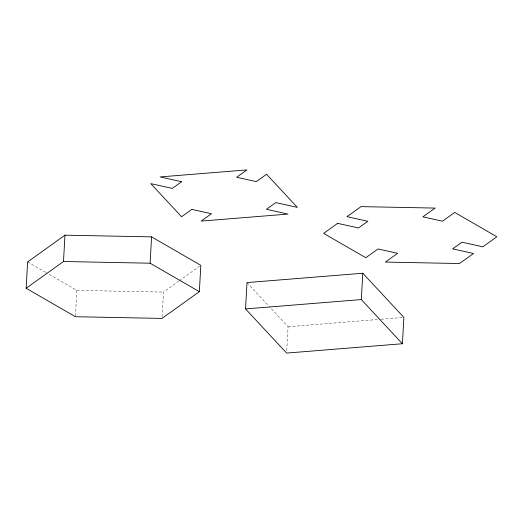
<?xml version="1.0" encoding="UTF-8"?>
<svg xmlns="http://www.w3.org/2000/svg" width="523" height="523" viewBox="0 0 523 523"><rect width="100%" height="100%" fill="white"/><g stroke="black" fill="none" stroke-linecap="round" stroke-linejoin="round"><path stroke-width="0.39" stroke-dasharray="2.62 1.96" d="M75.449 315.918L76.874 290.383L46.619 272.908M162.091 316.82L163.477 292.082L178.546 281.289M286.754 350.691L288.088 326.751L269.214 306.458M179.206 280.818L199.518 266.266M288.088 326.751L380.398 319.298M381.202 319.233L402.259 317.533M76.874 290.383L163.477 292.082M27.621 261.931L45.913 272.496M247.006 282.583L268.659 305.863"/><path stroke-width="0.78" d="M26.15 288.265L27.621 261.931L64.97 235.173L151.572 236.873L200.825 265.324L199.355 291.657L162.006 318.415L75.404 316.716L26.15 288.265L63.499 261.507L150.101 263.206L199.355 291.657M63.499 261.507L64.97 235.173M150.101 263.206L151.572 236.873M245.535 308.916L247.006 282.583L362.792 273.235L403.874 317.402L402.403 343.735L286.617 353.084L245.535 308.916L361.321 299.568L402.403 343.735M361.321 299.568L362.792 273.235M181.664 181.716L172.329 188.404L150.755 183.619L181.573 216.738L191.843 209.383L211.449 213.737L201.178 221.092L288.016 214.084L266.449 209.292L275.784 202.604L297.358 207.396L266.54 174.27L256.27 181.625L236.664 177.271L246.934 169.916L160.097 176.924L181.664 181.716M337.649 223.347L323.645 233.382L365.786 257.728L378.031 248.955L397.643 253.309L385.399 262.082L459.501 263.533L473.505 253.498L452.637 248.87L461.979 242.182L482.847 246.81L496.85 236.775L454.709 212.43L442.465 221.203L422.852 216.849L435.097 208.076L360.994 206.624L346.991 216.659L367.852 221.288L358.517 227.976L337.649 223.347"/></g></svg>
